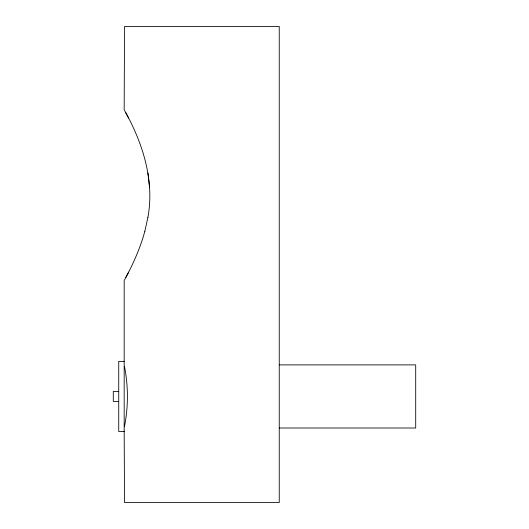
<?xml version="1.0" encoding="UTF-8"?>
<svg xmlns="http://www.w3.org/2000/svg" width="529" height="529" viewBox="0 0 529 529"><rect width="100%" height="100%" fill="white"/><g stroke="black" fill="none" stroke-linecap="round" stroke-linejoin="round"><path stroke-width="0.79" d="M147.915 217.287C154.561 181.004 143.108 144.298 125.757 112.651M124.427 426.731C128.382 406.827 128.395 386.17 124.447 366.266M147.922 217.227L144.853 231.252M144.86 231.226C140.172 248.478 132.779 264.877 124.176 280.509L124.176 431.525L118.734 431.525L118.734 361.373L124.176 361.373M128.593 272.184L125.763 277.593M279.438 364.891L415.708 364.891L415.708 428.007L279.438 428.007M118.734 391.447L113.292 391.447L113.292 401.451L118.734 401.451M128.593 118.06L124.176 109.741L124.513 26.45L279.246 26.45L279.246 502.55L124.513 502.55L124.189 431.28M147.922 173.003L149.581 187.702"/></g></svg>
